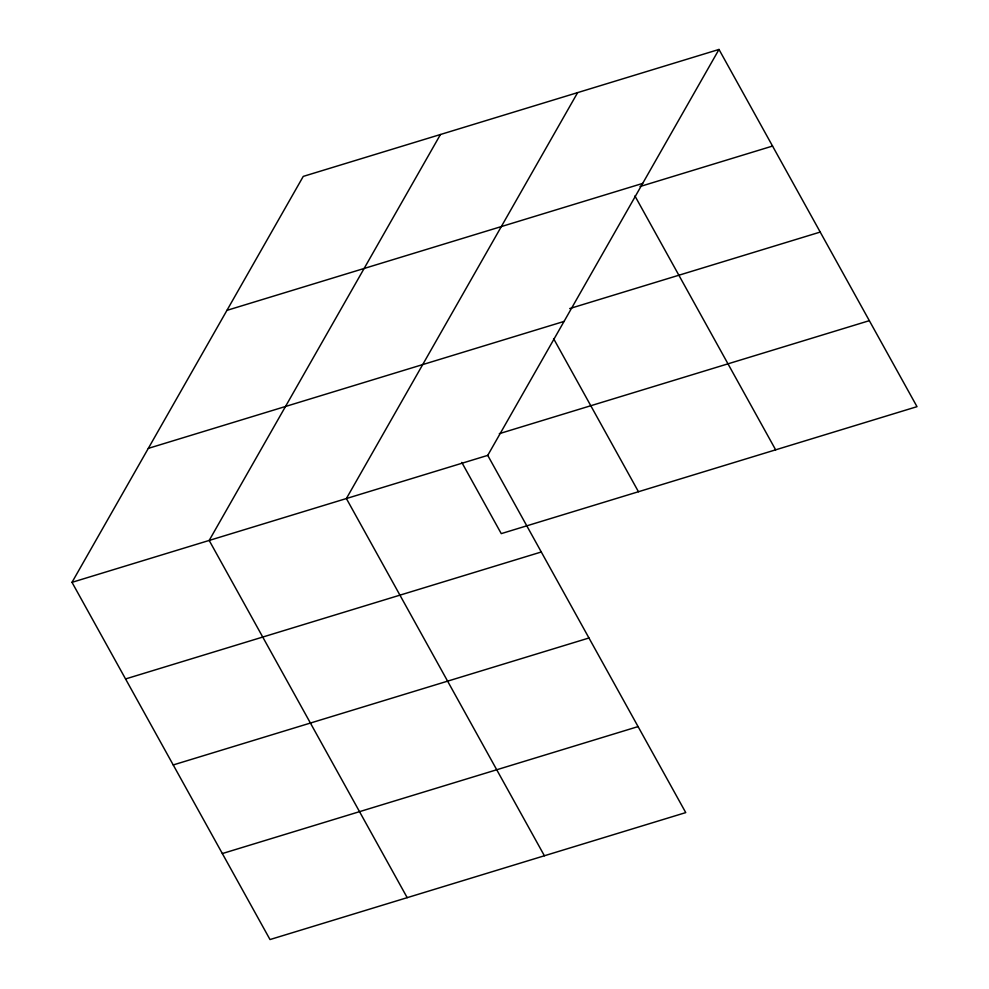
<?xml version="1.0" encoding="UTF-8"?>
<svg xmlns="http://www.w3.org/2000/svg" width="989" height="989" viewBox="0 0 989 989"><rect width="100%" height="100%" fill="white"/><g stroke="black" fill="none" stroke-linecap="round" stroke-linejoin="round"><path stroke-width="1.48" d="M718.991 49.45L487.738 455.373L685.748 812.599L270.009 939.55L71.999 582.336L303.252 176.401L718.991 49.45L917.001 406.664L501.262 533.627L461.789 462.407M440.451 134.504L209.186 540.439L407.196 897.653M577.638 92.62L346.385 498.543L544.395 855.757M226.938 310.361L642.677 183.41M640.031 186.525L772.545 146.063M569.701 308.568L820.215 232.069M148.313 448.376L564.051 321.425M499.321 433.664L869.331 320.671M71.999 582.336L487.738 455.373M125.554 678.949L541.292 551.986M173.223 764.942L588.962 637.992M222.34 853.556L638.078 726.594M634.926 195.946L775.648 449.834M553.58 338.609L638.461 491.731"/></g></svg>
